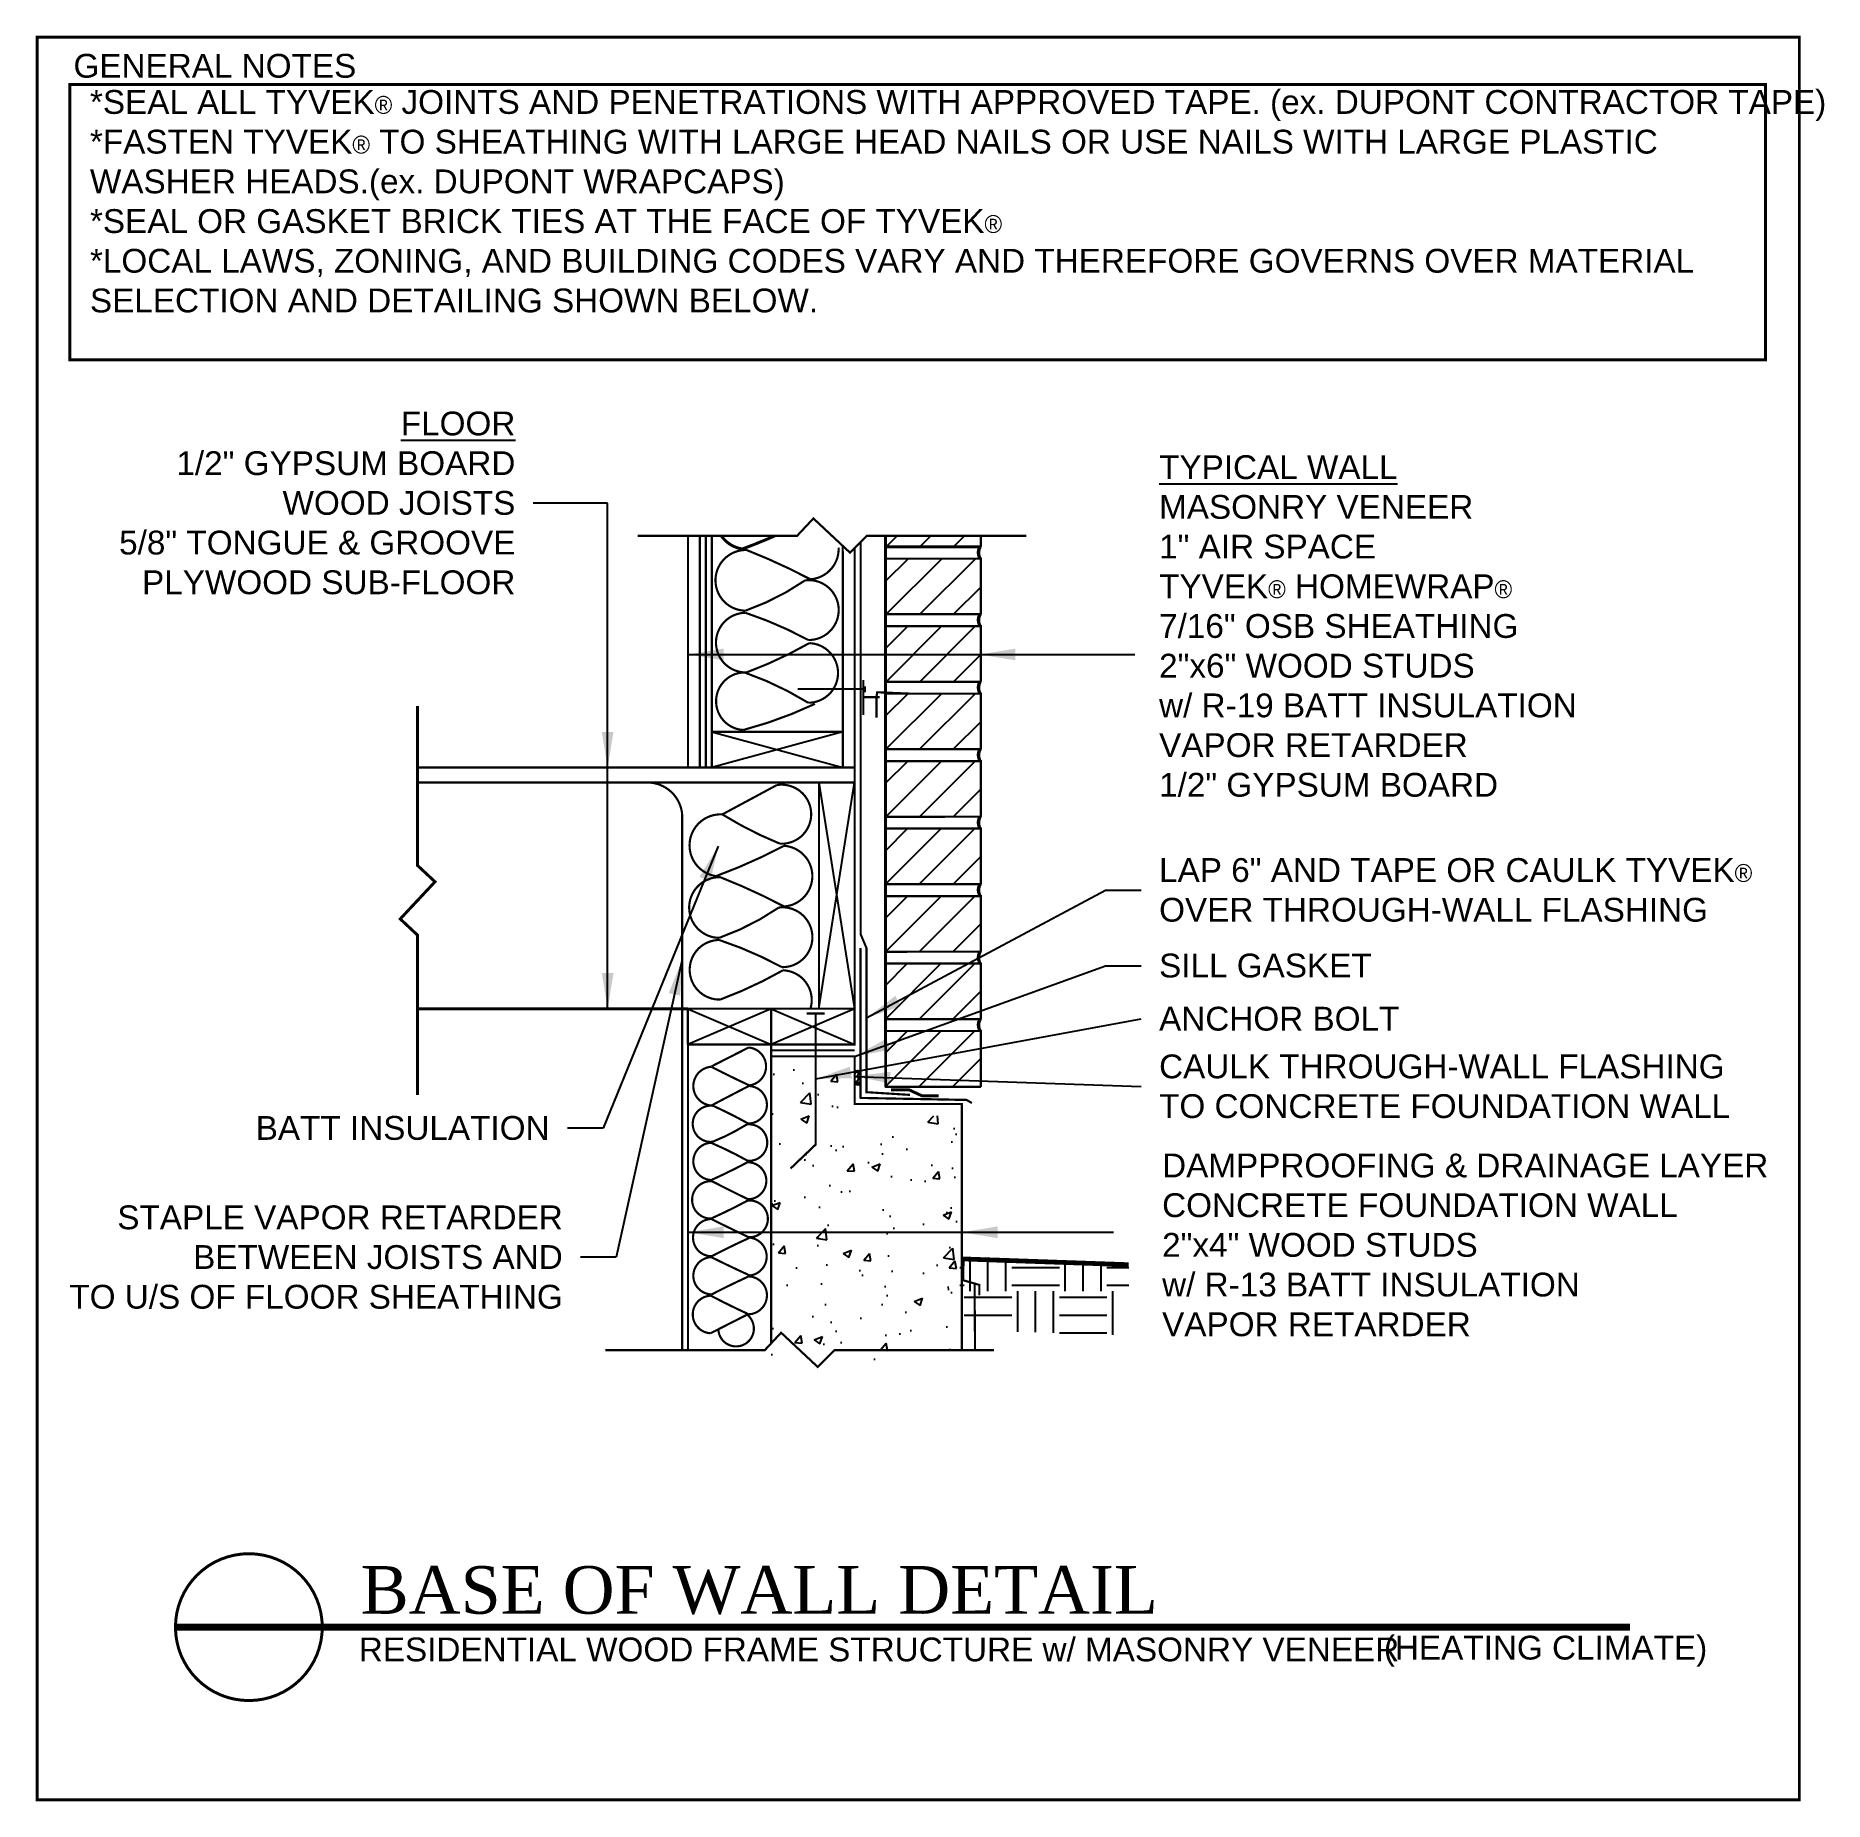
# Model space of a CAD drawing. Extents: x -7.5 to 67.6, y -111.5 to -37.4.
import ezdxf

# ---------------------------------------------------------------- set-up
doc = ezdxf.new("R2010")
doc.units = 0
doc.header["$MEASUREMENT"] = 0
doc.linetypes.add('CENTER', pattern=[2, 1.25, -0.25, 0.25, -0.25])
doc.linetypes.add('DASHED', pattern=[0.75, 0.5, -0.25])
doc.layers.get('0').update_dxf_attribs({"linetype": 'CONTINUOUS'})
for name, color, linetype in [('CLADDING', 242, 'CONTINUOUS'), ('FASTENING', 1, 'CONTINUOUS'), ('FLASHING', 124, 'CONTINUOUS'), ('FOUNDATION', 7, 'CONTINUOUS'), ('HATCH', 7, 'CONTINUOUS'), ('INSULATION', 40, 'CONTINUOUS'), ('STRUCTURE', 7, 'CONTINUOUS'), ('TEXT', 7, 'CONTINUOUS'), ('TITLE', 7, 'CONTINUOUS'), ('TYVEK', 5, 'DASHED'), ('VAPOURBARRIER', 114, 'CENTER')]:
    doc.layers.add(name, color=color, linetype=linetype)
doc.styles.add('DETAILS', font='sanss___.ttf', dxfattribs={"height": 1})
doc.styles.add('TITLE', font='TIMES.TTF', dxfattribs={"height": 2})
doc.linetypes.add('ZIGZAG', pattern='A,0.0001,-0.2,[131,ltypeshp.shx,S=0.2,R=0,X=-0.2,Y=0],-0.4,[131,ltypeshp.shx,S=0.2,R=180,X=0.2,Y=0],-0.2', length=0.8001)
doc.dimstyles.new('TYVEKDETAILS', dxfattribs={"dimtxt": 1.5, "dimasz": 1.5, "dimexe": 0.75, "dimexo": 0.75, "dimgap": 0.75, "dimtad": 0, "dimtih": 1, "dimtoh": 1, "dimdec": 4, "dimzin": 0, "dimtxsty": 'DETAILS', "dimcen": 0.0625, "dimazin": 3, "dimtfac": 1, "dimtdec": 4, "dimtofl": 0, "dimtmove": 0, "dimatfit": 3, "dimtolj": 1, "dimtzin": 0})

# ---------------------------------------------------------------- blocks, each defined once
blk = doc.blocks.new('A$C472F4938')
at = {"layer": 'FLASHING', "const_width": 0.09}
blk.add_lwpolyline([(0.061, 1.47), (0.046, 0.63), (0.721, 0.435), (0.721, 0)], dxfattribs=at)
blk = doc.blocks.new('A$C5C526A23')
at = {"layer": 'STRUCTURE'}
blk.add_blockref('A$C472F4938', (0, 0), dxfattribs=at)

msp = doc.modelspace()

# ---------------------------------------------------------------- hatches: boundary and pattern name
at = {"layer": 'CLADDING'}
h = msp.add_hatch(dxfattribs=at)
h.set_pattern_fill('ANSI31', color=256, scale=8, style=0)
h.set_pattern_definition([(45, (21.0899, -13.6337), (-0.707107, 0.707107), [])])
h.paths.add_polyline_path([(32.166, -58.853), (32.166, -58.394), (28.166, -58.394), (28.166, -58.853)])
h.paths.add_polyline_path([(32.166, -61.686), (32.166, -59.353), (28.166, -59.353), (28.166, -61.686)])
h.paths.add_polyline_path([(32.166, -64.52), (32.166, -62.186), (28.166, -62.186), (28.166, -64.52)])
h.paths.add_polyline_path([(32.166, -67.353), (32.166, -65.02), (28.166, -65.02), (28.166, -67.353)])
h.paths.add_polyline_path([(32.166, -70.186), (32.166, -67.853), (28.166, -67.853), (28.166, -70.186)])
h.paths.add_polyline_path([(32.166, -73.02), (32.166, -70.686), (28.166, -70.686), (28.166, -73.02)])
h.paths.add_polyline_path([(32.166, -75.853), (32.166, -73.52), (28.166, -73.52), (28.166, -75.853)])
h.paths.add_polyline_path([(28.166, -76.353), (28.166, -78.686), (32.166, -78.686), (32.166, -76.353)])
h.paths.add_polyline_path([(28.166, -79.186), (28.166, -81.52), (32.166, -81.52), (32.166, -79.186)])
at = {"layer": 'FASTENING'}
h = msp.add_hatch(dxfattribs=at)
h.set_pattern_fill('HONEY', color=256, style=0)
h.set_pattern_definition([(0, (21.0441, -13.86226), (0.1875, 0.10825317), [0.125, -0.25]), (120, (21.0441, -13.86226), (-0.1875, 0.10825318), [0.125, -0.25]), (60, (21.0441, -13.86226), (4e-10, 0.21650635), [-0.25, 0.125])])
h.paths.add_polyline_path([(26.87, -81.336, 0.893211), (27.12, -81.319), (27.12, -80.994, 0.893211), (26.87, -80.977)])
at = {"layer": 'FOUNDATION'}
h = msp.add_hatch(dxfattribs=at)
h.set_pattern_fill('AR-CONC', color=256, scale=0.5, style=0)
h.set_pattern_definition([(50, (4.147, 227.7323), (3.5863, -0.31376), [0.375, -4.125]), (355, (4.147, 227.7323), (-0.693757, 3.76096), [0.3, -3.3]), (100.4514, (4.4458, 227.706), (2.892547, 3.447198), [0.3187, -3.50571]), (46.1842, (4.147, 228.7323), (5.336205, -0.827595), [0.5625, -6.1875]), (96.6356, (4.5916, 228.6633), (4.67331, 4.87059), [0.47805, -5.258565]), (351.1842, (4.147, 228.7323), (4.67331, 4.87059), [0.45, -4.95]), (21, (4.647, 228.4823), (2.984535, -2.013094), [0.375, -4.125]), (326, (4.647, 228.4823), (1.216577, 3.62575), [0.3, -3.3]), (71.4514, (4.8957, 228.3145), (4.201113, 1.612652), [0.3187, -3.50571]), (37.5, (4.147, 227.7323), (0.0607993, 1.6644693), [0, -3.26, 0, -3.35, 0, -3.3125]), (7.5, (4.147, 227.7323), (1.315348, 1.972059), [0, -1.91, 0, -3.185, 0, -1.2625]), (327.5, (3.032, 227.7323), (2.669112, -0.1127744), [0, -1.25, 0, -3.9, 0, -5.175]), (317.5, (2.532, 227.7323), (2.91593, 0.500525), [0, -1.625, 0, -2.59, 0, -3.675])])
h.paths.add_polyline_path([(23.37, -93.08), (31.37, -93.08), (31.37, -82.748), (27.37, -82.748), (27.37, -80.748), (23.37, -80.748)])
at = {"layer": 'HATCH'}
h = msp.add_hatch(dxfattribs=at)
h.set_pattern_fill('EARTH', color=256, scale=8, style=0)
h.set_pattern_definition([(0, (21.4645, -13.8623), (2, 2), [2, -2]), (0, (21.4645, -13.1123), (2, 2), [2, -2]), (0, (21.4645, -12.3623), (2, 2), [2, -2]), (90, (21.7145, -12.1123), (-2, 2), [2, -2]), (90, (22.4645, -12.1123), (-2, 2), [2, -2]), (90, (23.2145, -12.1123), (-2, 2), [2, -2])])
h.paths.add_polyline_path([(38.38, -88.995), (31.291, -88.748), (31.291, -91.722), (38.376, -91.969)])

# ---------------------------------------------------------------- linework, layer by layer
at = {"const_width": 0.125}
msp.add_lwpolyline([(-7.458, -111.459), (66.542, -111.459), (66.542, -37.459), (-7.458, -37.459)], close=True, dxfattribs=at)
for points, const_width in [([(17.751, -58.391), (24.454, -58.391), (25.137, -57.662), (26.673, -59.098), (27.38, -58.391), (34.083, -58.391)], 0.09), ([(8.516, -65.531), (8.516, -72.235), (9.246, -72.917), (7.786, -74.477), (8.516, -75.16), (8.516, -81.863)], 0.125), ([(8.516, -81.863), (8.516, -75.16), (7.786, -74.477), (9.223, -72.942), (8.516, -72.235), (8.516, -65.531)], 0.06), ([(16.395, -92.58), (23.098, -92.58), (23.781, -91.85), (25.317, -93.287), (26.024, -92.58), (32.727, -92.58)], 0.09)]:
    msp.add_lwpolyline(points, dxfattribs=dict(const_width=const_width))
msp.add_lwpolyline([(1.429, -101.129, -1), (1.429, -107.295, -1), (1.429, -101.129, -0.7496)], format="xyb", dxfattribs=at)
at = {"layer": 'CLADDING'}
for p, q in [((28.166, -81.52), (28.166, -58.394)), ((32.166, -58.853), (28.166, -58.853)), ((32.166, -58.853), (32.166, -58.622)), ((32.166, -59.353), (28.166, -59.353)), ((32.166, -61.686), (32.166, -59.353)), ((32.166, -61.686), (28.166, -61.686)), ((28.166, -62.186), (32.166, -62.186)), ((32.166, -64.52), (32.166, -62.186)), ((32.166, -64.52), (28.166, -64.52)), ((32.166, -65.02), (28.166, -65.02)), ((32.166, -67.353), (32.166, -65.02)), ((32.166, -67.353), (28.166, -67.353)), ((28.166, -67.853), (32.166, -67.853)), ((32.166, -70.186), (32.166, -67.853)), ((32.166, -70.186), (28.166, -70.186)), ((32.166, -70.686), (28.166, -70.686)), ((32.166, -73.02), (32.166, -70.686)), ((32.166, -73.02), (28.166, -73.02)), ((28.166, -73.52), (32.166, -73.52)), ((32.166, -75.853), (32.166, -73.52)), ((32.166, -75.853), (28.166, -75.853)), ((32.166, -76.353), (28.166, -76.353)), ((32.166, -78.686), (32.166, -76.353)), ((32.166, -78.686), (28.166, -78.686)), ((32.166, -79.186), (28.166, -79.186)), ((32.166, -81.52), (32.166, -79.186)), ((28.166, -81.52), (32.166, -81.52))]:
    msp.add_line(p, q, dxfattribs=at)
for points, const_width in [([(28.172, -81.52), (28.166, -58.394)], 0.125), ([(32.153, -58.853), (28.172, -58.856), (28.17, -58.394)], 0.125), ([(32.153, -81.52), (28.172, -81.522), (28.166, -79.186), (32.166, -79.186), (32.168, -81.52)], 0.09)]:
    msp.add_lwpolyline(points, dxfattribs=dict(at, const_width=const_width))
at = {"layer": 'CLADDING', "const_width": 0.09}
for points in [[(32.167, -58.394), (32.168, -58.853, 0.270406), (32.166, -59.353), (32.166, -59.353)], [(32.153, -61.686), (28.172, -61.689), (28.166, -59.353), (32.166, -59.353), (32.168, -61.686, 0.270406), (32.166, -62.186, 0.907431), (32.166, -62.186, -0.193127)], [(32.153, -64.52), (28.172, -64.522), (28.166, -62.186), (32.166, -62.186), (32.168, -64.52, 0.270406), (32.166, -65.02, 0.907431), (32.166, -65.02, -0.193127)], [(32.153, -67.353), (28.172, -67.356), (28.166, -65.02), (32.166, -65.02), (32.168, -67.353, 0.270406), (32.166, -67.853, 0.907431), (32.166, -67.853, -0.193127)], [(32.153, -70.186), (28.172, -70.189), (28.166, -67.853), (32.166, -67.853), (32.168, -70.186, 0.270406), (32.166, -70.686, 0.907431), (32.166, -70.686, -0.193127)], [(32.153, -73.02), (28.172, -73.022), (28.166, -70.686), (32.166, -70.686), (32.168, -73.02, 0.270406), (32.166, -73.52, 0.907431), (32.166, -73.52, -0.193127)], [(32.153, -75.853), (28.172, -75.856), (28.166, -73.52), (32.166, -73.52), (32.168, -75.853, 0.270406), (32.166, -76.353, 0.907431), (32.166, -76.353, -0.193127)], [(32.153, -78.686), (28.172, -78.689), (28.166, -76.353), (32.166, -76.353), (32.168, -78.686, 0.270406), (32.166, -79.186, 0.907431), (32.166, -79.186, -0.193127)]]:
    msp.add_lwpolyline(points, format="xyb", dxfattribs=at)
at = {"layer": 'CLADDING'}
for centre in [(32.166, -59.103), (32.166, -61.936), (32.166, -64.77), (32.166, -67.603), (32.166, -70.436), (32.166, -73.27), (32.166, -76.103), (32.166, -78.936)]:
    msp.add_ellipse(centre, major_axis=(0.009, -0.25), ratio=0.526037, start_param=3.074329, end_param=6.215921, dxfattribs=at)
at = {"layer": 'FASTENING', "const_width": 0.09}
msp.add_lwpolyline([(24.477, -64.822), (27.305, -64.822), (27.305, -64.715), (27.305, -64.965), (27.305, -64.822), (27.231, -64.822), (27.231, -64.443), (27.231, -65.92), (27.231, -65.164), (27.927, -65.164), (27.788, -65.164), (27.788, -66.03), (27.788, -65.164), (27.815, -64.96), (29.221, -65.018)], dxfattribs=at)
at = {"layer": 'FASTENING', "linetype": 'CENTER', "const_width": 0.09}
msp.add_lwpolyline([(24.86, -78.447), (25.61, -78.447), (25.235, -78.447), (25.235, -83.947), (24.177, -84.957)], dxfattribs=at)
at = {"layer": 'FASTENING', "const_width": 0.125}
for points in [[(26.87, -80.912, -0.307813), (27.12, -80.912, -1.392895)], [(26.87, -81.337, 0.307813), (27.12, -81.337, 1.392895)]]:
    msp.add_lwpolyline(points, format="xyb", dxfattribs=at)
at = {"layer": 'FASTENING', "color": 112, "const_width": 0.125}
msp.add_lwpolyline([(30.395, -81.903), (29.696, -81.903), (29.156, -81.653), (28.395, -81.653)], dxfattribs=at)
at = {"layer": 'FASTENING', "linetype": 'ZIGZAG', "const_width": 0.09}
msp.add_lwpolyline([(31.906, -89.786), (31.925, -92.58)], dxfattribs=at)
at = {"layer": 'FASTENING'}
for centre, start, end in [((26.995, -80.999), 357.3934, 169.69295), ((26.995, -81.313), 190.30705, 2.6066)]:
    msp.add_arc(centre, 0.126, start, end, dxfattribs=at)
at = {"layer": 'FLASHING'}
for p, q in [((27.12, -81.993), (27.12, -75.707)), ((26.87, -79.998), (23.37, -79.998)), ((31.573, -82.079), (27.12, -81.993))]:
    msp.add_line(p, q, dxfattribs=at)
at = {"layer": 'FLASHING', "const_width": 0.09}
msp.add_lwpolyline([(31.79, -82.204), (31.573, -82.079), (27.12, -81.993), (27.12, -75.707)], dxfattribs=at)
at = {"layer": 'HATCH', "const_width": 0.2}
msp.add_lwpolyline([(31.37, -88.751), (38.38, -88.995)], dxfattribs=at)
at = {"layer": 'INSULATION'}
for points, const_width in [([(21.269, -58.391, 0.208464), (22.153, -58.943, 0.015903), (23.52, -58.391)], 0.125), ([(26.196, -58.883, -0.407556), (25.01, -60.217, 0.02843), (22.329, -58.987, 1.006035), (22.285, -61.535, 0.065918), (24.79, -60.261, -1.071863), (24.922, -62.765, 0.044094), (22.285, -61.623, 1.007041), (22.329, -64.127, 0.04039), (24.966, -62.897, -0.980527), (24.922, -65.401, 0.054396), (22.241, -64.127, 0.967203), (22.197, -66.543, 0.046019), (25.202, -65.447)], 0.09), ([(21.312, -70.088), (23.598, -68.858, -1.120916), (23.73, -71.318, -0.042055), (21.312, -70.088, 0.955215), (21.048, -72.68, 0.033771), (23.905, -71.406, -0.932497), (23.905, -73.954, 0.02843), (21.224, -72.724, 1.006035), (21.18, -75.272, 0.065918), (23.686, -73.998, -1.071863), (23.818, -76.502, 0.044094), (21.18, -75.36, 1.007041), (21.224, -77.863, 0.04039), (23.861, -76.633, -0.49167), (25.013, -78.248, -0.49167)], 0.09), ([(20.852, -80.671), (22.417, -79.876, -0.905057), (22.443, -81.465, -0.008048), (20.84, -80.683, 0.922728), (20.852, -82.311, -0.003044), (22.43, -81.491, -0.975), (22.404, -83.068, 0.01955), (20.929, -82.324, 1.111668), (20.891, -83.837, 0.045043), (22.34, -83.106, -1.100485), (22.379, -84.632, 0.024907), (20.84, -83.875, 0.960992), (20.852, -85.439, 0.016644), (22.366, -84.696, -1.007687), (22.392, -86.247, -0.003295), (20.878, -85.49, 1.040954), (20.84, -87.057, 0.017921), (22.379, -86.301, -1.075109), (22.417, -87.839, -0.005502), (20.852, -87.076, 0.992322), (20.865, -88.64, -0.013595), (22.469, -87.858, -0.887597), (22.469, -89.448, -0.008804), (20.852, -88.678, 0.976137), (20.865, -90.242, -0.012376), (22.417, -89.486, -0.968338), (22.417, -91.076, -0.014123), (20.827, -90.294, 0.949427), (20.814, -91.874, 0.000549), (22.353, -91.092, -1.532257), (21.146, -91.734, -1.723867)], 0.09)]:
    msp.add_lwpolyline(points, format="xyb", dxfattribs=dict(at, const_width=const_width))
at = {"layer": 'STRUCTURE'}
for p, q in [((19.87, -58.622), (19.87, -68.123)), ((20.37, -58.622), (20.37, -68.123)), ((20.87, -58.622), (20.87, -68.123)), ((26.37, -59.046), (26.37, -68.123)), ((26.87, -59.132), (26.87, -68.748)), ((26.37, -66.623), (20.87, -66.623)), ((26.37, -66.623), (20.87, -68.123)), ((20.87, -66.623), (26.37, -68.123)), ((26.87, -68.123), (8.516, -68.123)), ((19.87, -68.123), (19.37, -68.123)), ((26.37, -68.123), (20.37, -68.123)), ((26.87, -68.123), (26.87, -78.248)), ((26.87, -68.748), (8.516, -68.748)), ((25.37, -78.248), (26.87, -68.748)), ((25.37, -68.748), (26.87, -78.248)), ((25.37, -68.748), (25.37, -78.248)), ((26.87, -78.248), (8.516, -78.248)), ((23.37, -78.248), (19.87, -79.748)), ((19.87, -78.248), (23.37, -79.748)), ((19.87, -79.748), (19.87, -78.248)), ((19.87, -78.248), (19.87, -92.58)), ((26.87, -78.248), (22.87, -78.248)), ((26.87, -78.248), (22.87, -78.248)), ((23.37, -78.248), (26.87, -79.748)), ((26.87, -78.248), (23.37, -79.748)), ((23.37, -92.289), (23.37, -78.248)), ((26.87, -79.748), (26.87, -78.248)), ((26.87, -79.748), (19.87, -79.748)), ((31.573, -82.079), (31.79, -82.204))]:
    msp.add_line(p, q, dxfattribs=at)
for points, const_width in [([(19.87, -58.391), (19.87, -68.123), (20.37, -68.123), (20.37, -58.391)], 0.09), ([(20.87, -58.391), (20.87, -68.123), (26.37, -68.123), (26.37, -58.816)], 0.09), ([(26.87, -58.901), (26.87, -68.123)], 0.09), ([(20.87, -66.623), (26.37, -66.623)], 0.09), ([(8.516, -68.123), (26.87, -68.123), (26.87, -68.748), (8.516, -68.748)], 0.09), ([(25.37, -68.748), (25.37, -78.248), (26.87, -78.248), (26.87, -68.748), (25.37, -68.748)], 0.09), ([(19.87, -78.248), (8.516, -78.248)], 0.125), ([(19.87, -78.248), (19.87, -79.748), (23.37, -79.748), (23.37, -78.248), (19.87, -78.248)], 0.09), ([(19.87, -78.248), (19.87, -92.58)], 0.09), ([(23.37, -78.248), (23.37, -79.748), (26.87, -79.748), (26.87, -78.248), (23.37, -78.248)], 0.09), ([(23.37, -78.248), (23.37, -92.289)], 0.09), ([(31.37, -92.58), (31.37, -82.248), (27.12, -82.248), (26.87, -82.248), (26.87, -80.248), (23.37, -80.248), (23.37, -92.289)], 0.09), ([(23.37, -92.289), (23.37, -80.248), (26.87, -80.248), (26.87, -82.248), (31.37, -82.248), (31.37, -92.58)], 0.06)]:
    msp.add_lwpolyline(points, dxfattribs=dict(at, const_width=const_width))
at = {"layer": 'TITLE', "const_width": 0.125}
msp.add_lwpolyline([(-6.092, -39.437), (65.115, -39.437), (65.115, -51.003), (-6.092, -51.003)], close=True, dxfattribs=at)
at = {"layer": 'TITLE', "const_width": 0.3}
msp.add_lwpolyline([(-1.654, -104.212), (59.432, -104.212)], dxfattribs=at)
at = {"layer": 'TYVEK', "const_width": 0.09}
msp.add_lwpolyline([(29.193, -81.865), (27.37, -81.751), (27.37, -75.707), (27.12, -75.116), (27.12, -58.651)], dxfattribs=at)
at = {"layer": 'VAPOURBARRIER', "linetype": 'CENTER', "const_width": 0.09}
msp.add_lwpolyline([(20.62, -58.391), (20.62, -68.123)], dxfattribs=at)
at = {"layer": 'VAPOURBARRIER', "const_width": 0.09}
msp.add_lwpolyline([(19.628, -92.58), (19.628, -70.112, 0.393351), (18.163, -68.748)], format="xyb", dxfattribs=at)

# ---------------------------------------------------------------- block references
at = {"layer": 'STRUCTURE'}
msp.add_blockref('A$C5C526A23', (31.381, -90.277), dxfattribs=at)

# ---------------------------------------------------------------- texts
at = {"layer": 'TEXT', "insert": (-5.245, -39.675), "char_height": 1, "width": 69.25, "attachment_point": 1, "style": 'DETAILS'}
msp.add_mtext('*SEAL ALL TYVEK{\\fSymbol|b0|i0|c2|p18;\\H0.75x;â} JOINTS AND PENETRATIONS WITH APPROVED TAPE. (ex. DUPONT CONTRACTOR TAPE)\\P*{\\fSansSerif|b0|i0|c2|p0;FASTEN TYVEK\\fSymbol|b0|i0|c2|p16;\\H0.75x;â\\fSansSerif|b0|i0|c2|p0;\\H1.333x; TO SHEATHING WITH LARGE HEAD NAILS OR USE NAILS WITH LARGE PLASTIC WASHER HEADS.}(ex. DUPONT WRAPCAPS)\\P*SEAL OR GASKET BRICK TIES AT THE FACE OF TYVEK{\\fSymbol|b0|i0|c2|p18;\\H0.75x;â\\P}*LOCAL LAWS, ZONING, AND BUILDING CODES VARY AND THEREFORE GOVERNS OVER MATERIAL SELECTION AND DETAILING SHOWN BELOW.', dxfattribs=at)
at = {"layer": 'TEXT', "char_height": 1, "style": 'DETAILS'}
for s, insert, attachment_point in [('\\L FLOOR\\P\\l1/2" GYPSUM BOARD\\PWOOD JOISTS\\P5/8" TONGUE & GROOVE \\PPLYWOOD SUB-FLOOR', (12.621, -57.015), 6), ('{\\LTYPICAL WALL\\P}MASONRY VENEER\\P1" AIR SPACE\\PTYVEK{\\fSymbol|b0|i0|c2|p18;\\H0.75x;â} HOMEWRAP{\\fSymbol|b0|i0|c2|p18;\\H0.75x;â} \\P7/16" OSB SHEATHING\\P2"x6" WOOD STUDS \\Pw/ R-19 BATT INSULATION\\PVAPOR RETARDER\\P1/2" GYPSUM BOARD', (39.655, -62.184), 4), ('LAP 6" AND TAPE OR CAULK TYVEK{\\fSymbol|b0|i0|c2|p18;\\H0.75x;â} \\POVER THROUGH-WALL FLASHING', (39.655, -73.265), 4), ('\\A1;SILL GASKET', (39.655, -76.441), 4), ('ANCHOR BOLT', (39.655, -78.672), 4), ('CAULK THROUGH-WALL FLASHING \\PTO CONCRETE FOUNDATION WALL', (39.655, -81.509), 4), ('\\A1;BATT INSULATION', (14.057, -83.259), 6), ('DAMPPROOFING & DRAINAGE LAYER\\PCONCRETE FOUNDATION WALL\\P2"x4" WOOD STUDS \\Pw/ R-13 BATT INSULATION\\PVAPOR RETARDER', (39.782, -88.169), 4), ('STAPLE VAPOR RETARDER\\PBETWEEN JOISTS AND\\PTO U/S OF FLOOR SHEATHING', (14.611, -88.68), 6)]:
    msp.add_mtext(s, dxfattribs=dict(at, insert=insert, attachment_point=attachment_point))
at = {"layer": 'TITLE'}
for s, insert, char_height, width, attachment_point, style in [('GENERAL NOTES', (-5.937, -38.156), 1, 19.25, 1, 'DETAILS'), ('BASE OF WALL DETAIL', (6.128, -102.671), 2, 54.4375, 4, 'TITLE'), ('RESIDENTIAL WOOD FRAME STRUCTURE w/ MASONRY VENEER ', (6.045, -105.155), 1, 54.4375, 4, 'DETAILS'), ('(HEATING CLIMATE)', (49.095, -105.223), 1, 14.74941, 4, 'DETAILS')]:
    msp.add_mtext(s, dxfattribs=dict(at, insert=insert, char_height=char_height, width=width, attachment_point=attachment_point, style=style))

# ---------------------------------------------------------------- leaders
at = {"layer": 'TEXT', "annotation_type": 0, "has_hookline": 1}
for points, hookline_direction, text_width in [([(16.497, -78.248), (16.497, -57.015), (13.371, -57.015)], 1, 16.219), ([(21.144, -71.42), (16.307, -83.259), (14.807, -83.259)], 1, 11.907), ([(27.37, -78.63), (37.405, -73.265), (38.905, -73.265)], 0, 24.503), ([(19.628, -76.178), (16.861, -88.68), (15.361, -88.68)], 1, 20.229), ([(26.87, -80.248), (37.405, -76.441), (38.905, -76.441)], 0, 8.678), ([(25.235, -81.197), (38.905, -78.672)], 0, 9.86), ([(26.87, -81.087), (38.905, -81.509)], 0, 23.49), ([(31.37, -87.634), (37.746, -87.634)], 0, 24.82)]:
    msp.add_leader(points, dimstyle='TYVEKDETAILS', dxfattribs=dict(at, hookline_direction=hookline_direction, text_width=text_width))
at = {"layer": 'TEXT'}
for points in [[(16.497, -68.123), (16.497, -57.015)], [(19.87, -63.373), (38.629, -63.373)], [(32.12, -63.373), (36.996, -63.373)], [(19.87, -87.634), (37.746, -87.634)]]:
    msp.add_leader(points, dimstyle='TYVEKDETAILS', dxfattribs=at)

doc.saveas('drawing.dxf')
